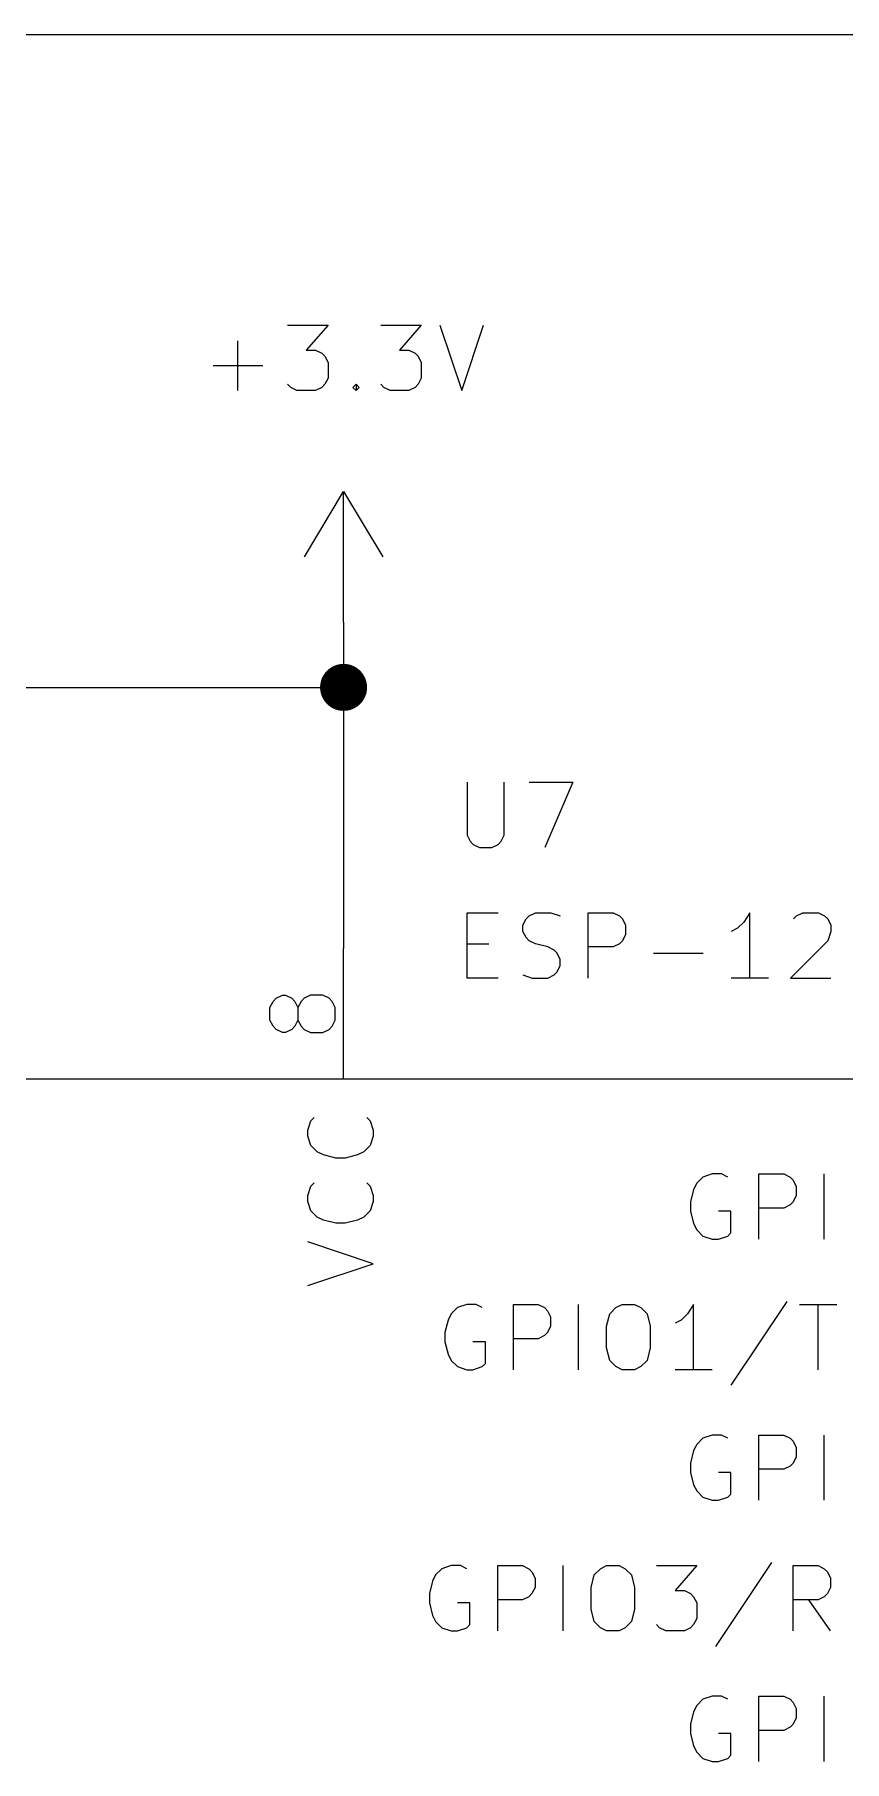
# Model space of a CAD drawing. Extents: x 0.4 to 11.3, y -7.9 to -0.4.
# Drawn here: x 7.513 to 8.134, y -3.573 to -2.25 of the extents above; entities that cross this region are included whole.
import ezdxf

# ---------------------------------------------------------------- set-up
doc = ezdxf.new("R2010")
doc.units = 0
doc.header["$MEASUREMENT"] = 0
for name, color, linetype in [('CYAN2', 4, 'CONTINUOUS'), ('GREEN3', 91, 'CONTINUOUS'), ('LORANGE', 41, 'CONTINUOUS'), ('LYELLOW', 51, 'CONTINUOUS'), ('RED2', 1, 'CONTINUOUS'), ('RED3', 11, 'CONTINUOUS')]:
    doc.layers.add(name, color=color, linetype=linetype)

msp = doc.modelspace()

# ---------------------------------------------------------------- linework, layer by layer
at = {"layer": 'CYAN2', "linetype": 'CONTINUOUS'}
for p, q in [((7.70714, -2.47261), (7.73809, -2.47261)), ((7.73809, -2.47261), (7.72143, -2.49166)), ((7.77857, -2.47261), (7.80952, -2.47261)), ((7.80952, -2.47261), (7.79285, -2.49166)), ((7.82381, -2.47261), (7.84047, -2.52261)), ((7.84047, -2.52261), (7.85714, -2.47261)), ((7.66905, -2.52261), (7.66905, -2.48452)), ((7.72143, -2.49166), (7.72857, -2.49166)), ((7.72857, -2.49166), (7.73333, -2.49404)), ((7.73333, -2.49404), (7.73571, -2.49642)), ((7.73571, -2.49642), (7.73809, -2.50119)), ((7.79285, -2.49166), (7.8, -2.49166)), ((7.8, -2.49166), (7.80476, -2.49404)), ((7.80476, -2.49404), (7.80714, -2.49642)), ((7.80714, -2.49642), (7.80952, -2.50119)), ((7.65, -2.50357), (7.68809, -2.50357)), ((7.73809, -2.50119), (7.73809, -2.51309)), ((7.80952, -2.50119), (7.80952, -2.51309)), ((7.70952, -2.52023), (7.70714, -2.51785)), ((7.71428, -2.52261), (7.70952, -2.52023)), ((7.72857, -2.52261), (7.71428, -2.52261)), ((7.73333, -2.52023), (7.72857, -2.52261)), ((7.73571, -2.51785), (7.73333, -2.52023)), ((7.73809, -2.51309), (7.73571, -2.51785)), ((7.75714, -2.52023), (7.75952, -2.51785)), ((7.75952, -2.52261), (7.75714, -2.52023)), ((7.75952, -2.51785), (7.7619, -2.52023)), ((7.75952, -2.51785), (7.75952, -2.52261)), ((7.7619, -2.52023), (7.75952, -2.52261)), ((7.78095, -2.52023), (7.77857, -2.51785)), ((7.78571, -2.52261), (7.78095, -2.52023)), ((7.8, -2.52261), (7.78571, -2.52261)), ((7.80476, -2.52023), (7.8, -2.52261)), ((7.80714, -2.51785), (7.80476, -2.52023)), ((7.80952, -2.51309), (7.80714, -2.51785)), ((7.84453, -2.82261), (7.84453, -2.86309)), ((7.84453, -2.82261), (7.84453, -2.86309)), ((7.8731, -2.86309), (7.8731, -2.82261)), ((7.8731, -2.86309), (7.8731, -2.82261)), ((7.89215, -2.82261), (7.92548, -2.82261)), ((7.89215, -2.82261), (7.92548, -2.82261)), ((7.92548, -2.82261), (7.90406, -2.87261)), ((7.92548, -2.82261), (7.90406, -2.87261)), ((7.84453, -2.86309), (7.84691, -2.86785)), ((7.84453, -2.86309), (7.84691, -2.86785)), ((7.84691, -2.86785), (7.8493, -2.87023)), ((7.84691, -2.86785), (7.8493, -2.87023)), ((7.86834, -2.87023), (7.87072, -2.86785)), ((7.86834, -2.87023), (7.87072, -2.86785)), ((7.87072, -2.86785), (7.8731, -2.86309)), ((7.87072, -2.86785), (7.8731, -2.86309)), ((7.8493, -2.87023), (7.85406, -2.87261)), ((7.8493, -2.87023), (7.85406, -2.87261)), ((7.85406, -2.87261), (7.86358, -2.87261)), ((7.85406, -2.87261), (7.86358, -2.87261)), ((7.86358, -2.87261), (7.86834, -2.87023)), ((7.86358, -2.87261), (7.86834, -2.87023)), ((7.84453, -2.97261), (7.84453, -2.92261)), ((7.84453, -2.92261), (7.86834, -2.92261)), ((7.84453, -2.97261), (7.84453, -2.92261)), ((7.84453, -2.92261), (7.86834, -2.92261)), ((7.89215, -2.925), (7.89691, -2.92261)), ((7.89215, -2.925), (7.89691, -2.92261)), ((7.89691, -2.92261), (7.90882, -2.92261)), ((7.89691, -2.92261), (7.90882, -2.92261)), ((7.90882, -2.92261), (7.91596, -2.925)), ((7.90882, -2.92261), (7.91596, -2.925)), ((7.93739, -2.97261), (7.93739, -2.92261)), ((7.93739, -2.92261), (7.95644, -2.92261)), ((7.93739, -2.97261), (7.93739, -2.92261)), ((7.93739, -2.92261), (7.95644, -2.92261)), ((7.95644, -2.92261), (7.9612, -2.925)), ((7.95644, -2.92261), (7.9612, -2.925)), ((8.0612, -2.92261), (8.05644, -2.92976)), ((8.0612, -2.92261), (8.05644, -2.92976)), ((8.0612, -2.97261), (8.0612, -2.92261)), ((8.0612, -2.97261), (8.0612, -2.92261)), ((8.09691, -2.925), (8.10168, -2.92261)), ((8.09691, -2.925), (8.10168, -2.92261)), ((8.10168, -2.92261), (8.11358, -2.92261)), ((8.10168, -2.92261), (8.11358, -2.92261)), ((8.11358, -2.92261), (8.11834, -2.925)), ((8.11358, -2.92261), (8.11834, -2.925)), ((7.88739, -2.93214), (7.88977, -2.92737)), ((7.88739, -2.93214), (7.88977, -2.92737)), ((7.88739, -2.9369), (7.88739, -2.93214)), ((7.88739, -2.9369), (7.88739, -2.93214)), ((7.88977, -2.92737), (7.89215, -2.925)), ((7.88977, -2.92737), (7.89215, -2.925)), ((7.9612, -2.925), (7.96358, -2.92737)), ((7.9612, -2.925), (7.96358, -2.92737)), ((7.96358, -2.92737), (7.96596, -2.93214)), ((7.96358, -2.92737), (7.96596, -2.93214)), ((7.96596, -2.93214), (7.96596, -2.93928)), ((7.96596, -2.93214), (7.96596, -2.93928)), ((8.05168, -2.93452), (8.04691, -2.9369)), ((8.05168, -2.93452), (8.04691, -2.9369)), ((8.05644, -2.92976), (8.05168, -2.93452)), ((8.05644, -2.92976), (8.05168, -2.93452)), ((8.09453, -2.92737), (8.09691, -2.925)), ((8.09453, -2.92737), (8.09691, -2.925)), ((8.11834, -2.925), (8.12072, -2.92737)), ((8.11834, -2.925), (8.12072, -2.92737)), ((8.12072, -2.92737), (8.12311, -2.93214)), ((8.12072, -2.92737), (8.12311, -2.93214)), ((8.12311, -2.93214), (8.12311, -2.9369)), ((8.12311, -2.93214), (8.12311, -2.9369)), ((7.84453, -2.94642), (7.8612, -2.94642)), ((7.84453, -2.94642), (7.8612, -2.94642)), ((7.88977, -2.94166), (7.88739, -2.9369)), ((7.88977, -2.94166), (7.88739, -2.9369)), ((7.89215, -2.94404), (7.88977, -2.94166)), ((7.89215, -2.94404), (7.88977, -2.94166)), ((7.89691, -2.94642), (7.89215, -2.94404)), ((7.89691, -2.94642), (7.89215, -2.94404)), ((7.90644, -2.9488), (7.89691, -2.94642)), ((7.90644, -2.9488), (7.89691, -2.94642)), ((7.9112, -2.95119), (7.90644, -2.9488)), ((7.9112, -2.95119), (7.90644, -2.9488)), ((7.95644, -2.9488), (7.93739, -2.9488)), ((7.95644, -2.9488), (7.93739, -2.9488)), ((7.9612, -2.94642), (7.95644, -2.9488)), ((7.9612, -2.94642), (7.95644, -2.9488)), ((7.96358, -2.94404), (7.9612, -2.94642)), ((7.96358, -2.94404), (7.9612, -2.94642)), ((7.96596, -2.93928), (7.96358, -2.94404)), ((7.96596, -2.93928), (7.96358, -2.94404)), ((8.12072, -2.94404), (8.09215, -2.97261)), ((8.12072, -2.94404), (8.09215, -2.97261)), ((8.12311, -2.9369), (8.12072, -2.94404)), ((8.12311, -2.9369), (8.12072, -2.94404)), ((7.91358, -2.95357), (7.9112, -2.95119)), ((7.91358, -2.95357), (7.9112, -2.95119)), ((7.91596, -2.95833), (7.91358, -2.95357)), ((7.91596, -2.95833), (7.91358, -2.95357)), ((7.91596, -2.96309), (7.91596, -2.95833)), ((7.91596, -2.96309), (7.91596, -2.95833)), ((7.98739, -2.95357), (8.02548, -2.95357)), ((7.98739, -2.95357), (8.02548, -2.95357)), ((7.86834, -2.97261), (7.84453, -2.97261)), ((7.86834, -2.97261), (7.84453, -2.97261)), ((7.88739, -2.97023), (7.89453, -2.97261)), ((7.88739, -2.97023), (7.89453, -2.97261)), ((7.89453, -2.97261), (7.90644, -2.97261)), ((7.89453, -2.97261), (7.90644, -2.97261)), ((7.90644, -2.97261), (7.9112, -2.97023)), ((7.90644, -2.97261), (7.9112, -2.97023)), ((7.9112, -2.97023), (7.91358, -2.96785)), ((7.9112, -2.97023), (7.91358, -2.96785)), ((7.91358, -2.96785), (7.91596, -2.96309)), ((7.91358, -2.96785), (7.91596, -2.96309)), ((8.07548, -2.97261), (8.04691, -2.97261)), ((8.07548, -2.97261), (8.04691, -2.97261)), ((8.09215, -2.97261), (8.12311, -2.97261)), ((8.09215, -2.97261), (8.12311, -2.97261)), ((7.725, -3.0819), (7.72738, -3.07952)), ((7.725, -3.0819), (7.72738, -3.07952)), ((7.76785, -3.07952), (7.77024, -3.0819)), ((7.76785, -3.07952), (7.77024, -3.0819)), ((7.72262, -3.08905), (7.725, -3.0819)), ((7.72262, -3.08905), (7.725, -3.0819)), ((7.72262, -3.09381), (7.72262, -3.08905)), ((7.72262, -3.09381), (7.72262, -3.08905)), ((7.725, -3.10095), (7.72262, -3.09381)), ((7.725, -3.10095), (7.72262, -3.09381)), ((7.77024, -3.0819), (7.77262, -3.08905)), ((7.77024, -3.0819), (7.77262, -3.08905)), ((7.77262, -3.09381), (7.77024, -3.10095)), ((7.77262, -3.09381), (7.77024, -3.10095)), ((7.77262, -3.08905), (7.77262, -3.09381)), ((7.77262, -3.08905), (7.77262, -3.09381)), ((7.72976, -3.10571), (7.725, -3.10095)), ((7.72976, -3.10571), (7.725, -3.10095)), ((7.73452, -3.10809), (7.72976, -3.10571)), ((7.73452, -3.10809), (7.72976, -3.10571)), ((7.74405, -3.11047), (7.73452, -3.10809)), ((7.74405, -3.11047), (7.73452, -3.10809)), ((7.76071, -3.10809), (7.75119, -3.11047)), ((7.76071, -3.10809), (7.75119, -3.11047)), ((7.76547, -3.10571), (7.76071, -3.10809)), ((7.76547, -3.10571), (7.76071, -3.10809)), ((7.77024, -3.10095), (7.76547, -3.10571)), ((7.77024, -3.10095), (7.76547, -3.10571)), ((7.75119, -3.11047), (7.74405, -3.11047)), ((7.75119, -3.11047), (7.74405, -3.11047)), ((7.72262, -3.13905), (7.725, -3.1319)), ((7.72262, -3.13905), (7.725, -3.1319)), ((7.725, -3.1319), (7.72738, -3.12952)), ((7.725, -3.1319), (7.72738, -3.12952)), ((7.76785, -3.12952), (7.77024, -3.1319)), ((7.76785, -3.12952), (7.77024, -3.1319)), ((7.77024, -3.1319), (7.77262, -3.13905)), ((7.77024, -3.1319), (7.77262, -3.13905)), ((8.01809, -3.13452), (8.01571, -3.14405)), ((8.01809, -3.13452), (8.01571, -3.14405)), ((8.02047, -3.12976), (8.01809, -3.13452)), ((8.02047, -3.12976), (8.01809, -3.13452)), ((8.02524, -3.125), (8.02047, -3.12976)), ((8.02524, -3.125), (8.02047, -3.12976)), ((8.03238, -3.12262), (8.02524, -3.125)), ((8.03238, -3.12262), (8.02524, -3.125)), ((8.03952, -3.12262), (8.03238, -3.12262)), ((8.03952, -3.12262), (8.03238, -3.12262)), ((8.04428, -3.125), (8.03952, -3.12262)), ((8.04428, -3.125), (8.03952, -3.12262)), ((8.06809, -3.17262), (8.06809, -3.12262)), ((8.06809, -3.12262), (8.08714, -3.12262)), ((8.06809, -3.17262), (8.06809, -3.12262)), ((8.06809, -3.12262), (8.08714, -3.12262)), ((8.08714, -3.12262), (8.0919, -3.125)), ((8.08714, -3.12262), (8.0919, -3.125)), ((8.0919, -3.125), (8.09428, -3.12738)), ((8.0919, -3.125), (8.09428, -3.12738)), ((8.09428, -3.12738), (8.09667, -3.13214)), ((8.09428, -3.12738), (8.09667, -3.13214)), ((8.09667, -3.13214), (8.09667, -3.13928)), ((8.09667, -3.13214), (8.09667, -3.13928)), ((8.11809, -3.17262), (8.11809, -3.12262)), ((8.11809, -3.17262), (8.11809, -3.12262)), ((7.72262, -3.14381), (7.72262, -3.13905)), ((7.72262, -3.14381), (7.72262, -3.13905)), ((7.725, -3.15095), (7.72262, -3.14381)), ((7.725, -3.15095), (7.72262, -3.14381)), ((7.77262, -3.14381), (7.77024, -3.15095)), ((7.77262, -3.14381), (7.77024, -3.15095)), ((7.77262, -3.13905), (7.77262, -3.14381)), ((7.77262, -3.13905), (7.77262, -3.14381)), ((8.01571, -3.14405), (8.01571, -3.15119)), ((8.01571, -3.14405), (8.01571, -3.15119)), ((8.0919, -3.14643), (8.08714, -3.14881)), ((8.0919, -3.14643), (8.08714, -3.14881)), ((8.09428, -3.14405), (8.0919, -3.14643)), ((8.09428, -3.14405), (8.0919, -3.14643)), ((8.09667, -3.13928), (8.09428, -3.14405)), ((8.09667, -3.13928), (8.09428, -3.14405)), ((7.72976, -3.15571), (7.725, -3.15095)), ((7.72976, -3.15571), (7.725, -3.15095)), ((7.73452, -3.15809), (7.72976, -3.15571)), ((7.73452, -3.15809), (7.72976, -3.15571)), ((7.74405, -3.16047), (7.73452, -3.15809)), ((7.74405, -3.16047), (7.73452, -3.15809)), ((7.75119, -3.16047), (7.74405, -3.16047)), ((7.75119, -3.16047), (7.74405, -3.16047)), ((7.76071, -3.15809), (7.75119, -3.16047)), ((7.76071, -3.15809), (7.75119, -3.16047)), ((7.76547, -3.15571), (7.76071, -3.15809)), ((7.76547, -3.15571), (7.76071, -3.15809)), ((7.77024, -3.15095), (7.76547, -3.15571)), ((7.77024, -3.15095), (7.76547, -3.15571)), ((8.01571, -3.15119), (8.01809, -3.16071)), ((8.01571, -3.15119), (8.01809, -3.16071)), ((8.01809, -3.16071), (8.02047, -3.16547)), ((8.01809, -3.16071), (8.02047, -3.16547)), ((8.04667, -3.15119), (8.03714, -3.15119)), ((8.04667, -3.15119), (8.03714, -3.15119)), ((8.04667, -3.16785), (8.04667, -3.15119)), ((8.04667, -3.16785), (8.04667, -3.15119)), ((8.08714, -3.14881), (8.06809, -3.14881)), ((8.08714, -3.14881), (8.06809, -3.14881)), ((8.02047, -3.16547), (8.02524, -3.17024)), ((8.02047, -3.16547), (8.02524, -3.17024)), ((8.02524, -3.17024), (8.03238, -3.17262)), ((8.02524, -3.17024), (8.03238, -3.17262)), ((8.03238, -3.17262), (8.03714, -3.17262)), ((8.03238, -3.17262), (8.03714, -3.17262)), ((8.03714, -3.17262), (8.04428, -3.17024)), ((8.03714, -3.17262), (8.04428, -3.17024)), ((8.04428, -3.17024), (8.04667, -3.16785)), ((8.04428, -3.17024), (8.04667, -3.16785)), ((7.77262, -3.19143), (7.72262, -3.17476)), ((7.77262, -3.19143), (7.72262, -3.17476)), ((7.72262, -3.20809), (7.77262, -3.19143)), ((7.72262, -3.20809), (7.77262, -3.19143)), ((7.83714, -3.225), (7.83238, -3.22976)), ((7.83714, -3.225), (7.83238, -3.22976)), ((7.84428, -3.22262), (7.83714, -3.225)), ((7.84428, -3.22262), (7.83714, -3.225)), ((7.85143, -3.22262), (7.84428, -3.22262)), ((7.85143, -3.22262), (7.84428, -3.22262)), ((7.85619, -3.225), (7.85143, -3.22262)), ((7.85619, -3.225), (7.85143, -3.22262)), ((7.88, -3.27262), (7.88, -3.22262)), ((7.88, -3.22262), (7.89905, -3.22262)), ((7.88, -3.27262), (7.88, -3.22262)), ((7.88, -3.22262), (7.89905, -3.22262)), ((7.89905, -3.22262), (7.90381, -3.225)), ((7.89905, -3.22262), (7.90381, -3.225)), ((7.90381, -3.225), (7.90619, -3.22738)), ((7.90381, -3.225), (7.90619, -3.22738)), ((7.93, -3.27262), (7.93, -3.22262)), ((7.93, -3.27262), (7.93, -3.22262)), ((7.95381, -3.22976), (7.95857, -3.225)), ((7.95381, -3.22976), (7.95857, -3.225)), ((7.95857, -3.225), (7.96333, -3.22262)), ((7.95857, -3.225), (7.96333, -3.22262)), ((7.96333, -3.22262), (7.97285, -3.22262)), ((7.96333, -3.22262), (7.97285, -3.22262)), ((7.97285, -3.22262), (7.97762, -3.225)), ((7.97285, -3.22262), (7.97762, -3.225)), ((7.97762, -3.225), (7.98238, -3.22976)), ((7.97762, -3.225), (7.98238, -3.22976)), ((8.01809, -3.22262), (8.01333, -3.22976)), ((8.01809, -3.22262), (8.01333, -3.22976)), ((8.01809, -3.27262), (8.01809, -3.22262)), ((8.01809, -3.27262), (8.01809, -3.22262)), ((8.08952, -3.22024), (8.04667, -3.28452)), ((8.08952, -3.22024), (8.04667, -3.28452)), ((8.09905, -3.22262), (8.12762, -3.22262)), ((8.09905, -3.22262), (8.12762, -3.22262)), ((8.11333, -3.27262), (8.11333, -3.22262)), ((8.11333, -3.27262), (8.11333, -3.22262)), ((7.83, -3.23452), (7.82762, -3.24405)), ((7.83, -3.23452), (7.82762, -3.24405)), ((7.83238, -3.22976), (7.83, -3.23452)), ((7.83238, -3.22976), (7.83, -3.23452)), ((7.90619, -3.22738), (7.90857, -3.23214)), ((7.90619, -3.22738), (7.90857, -3.23214)), ((7.90857, -3.23928), (7.90619, -3.24405)), ((7.90857, -3.23928), (7.90619, -3.24405)), ((7.90857, -3.23214), (7.90857, -3.23928)), ((7.90857, -3.23214), (7.90857, -3.23928)), ((7.95143, -3.23928), (7.95381, -3.22976)), ((7.95143, -3.23928), (7.95381, -3.22976)), ((7.95143, -3.25595), (7.95143, -3.23928)), ((7.95143, -3.25595), (7.95143, -3.23928)), ((7.98238, -3.22976), (7.98476, -3.23928)), ((7.98238, -3.22976), (7.98476, -3.23928)), ((7.98476, -3.23928), (7.98476, -3.25595)), ((7.98476, -3.23928), (7.98476, -3.25595)), ((8.00857, -3.23452), (8.00381, -3.2369)), ((8.00857, -3.23452), (8.00381, -3.2369)), ((8.01333, -3.22976), (8.00857, -3.23452)), ((8.01333, -3.22976), (8.00857, -3.23452)), ((7.82762, -3.24405), (7.82762, -3.25119)), ((7.82762, -3.24405), (7.82762, -3.25119)), ((7.82762, -3.25119), (7.83, -3.26071)), ((7.82762, -3.25119), (7.83, -3.26071)), ((7.85857, -3.25119), (7.84905, -3.25119)), ((7.85857, -3.25119), (7.84905, -3.25119)), ((7.85857, -3.26785), (7.85857, -3.25119)), ((7.85857, -3.26785), (7.85857, -3.25119)), ((7.89905, -3.24881), (7.88, -3.24881)), ((7.89905, -3.24881), (7.88, -3.24881)), ((7.90381, -3.24643), (7.89905, -3.24881)), ((7.90381, -3.24643), (7.89905, -3.24881)), ((7.90619, -3.24405), (7.90381, -3.24643)), ((7.90619, -3.24405), (7.90381, -3.24643)), ((7.83, -3.26071), (7.83238, -3.26547)), ((7.83, -3.26071), (7.83238, -3.26547)), ((7.83238, -3.26547), (7.83714, -3.27024)), ((7.83238, -3.26547), (7.83714, -3.27024)), ((7.95381, -3.26547), (7.95143, -3.25595)), ((7.95381, -3.26547), (7.95143, -3.25595)), ((7.95857, -3.27024), (7.95381, -3.26547)), ((7.95857, -3.27024), (7.95381, -3.26547)), ((7.98238, -3.26547), (7.97762, -3.27024)), ((7.98238, -3.26547), (7.97762, -3.27024)), ((7.98476, -3.25595), (7.98238, -3.26547)), ((7.98476, -3.25595), (7.98238, -3.26547)), ((7.83714, -3.27024), (7.84428, -3.27262)), ((7.83714, -3.27024), (7.84428, -3.27262)), ((7.84428, -3.27262), (7.84905, -3.27262)), ((7.84428, -3.27262), (7.84905, -3.27262)), ((7.84905, -3.27262), (7.85619, -3.27024)), ((7.84905, -3.27262), (7.85619, -3.27024)), ((7.85619, -3.27024), (7.85857, -3.26785)), ((7.85619, -3.27024), (7.85857, -3.26785)), ((7.96333, -3.27262), (7.95857, -3.27024)), ((7.96333, -3.27262), (7.95857, -3.27024)), ((7.97285, -3.27262), (7.96333, -3.27262)), ((7.97285, -3.27262), (7.96333, -3.27262)), ((7.97762, -3.27024), (7.97285, -3.27262)), ((7.97762, -3.27024), (7.97285, -3.27262)), ((8.03238, -3.27262), (8.00381, -3.27262)), ((8.03238, -3.27262), (8.00381, -3.27262)), ((8.02047, -3.32976), (8.01809, -3.33452)), ((8.02047, -3.32976), (8.01809, -3.33452)), ((8.02524, -3.325), (8.02047, -3.32976)), ((8.02524, -3.325), (8.02047, -3.32976)), ((8.03238, -3.32262), (8.02524, -3.325)), ((8.03238, -3.32262), (8.02524, -3.325)), ((8.03952, -3.32262), (8.03238, -3.32262)), ((8.03952, -3.32262), (8.03238, -3.32262)), ((8.04428, -3.325), (8.03952, -3.32262)), ((8.04428, -3.325), (8.03952, -3.32262)), ((8.06809, -3.37262), (8.06809, -3.32262)), ((8.06809, -3.32262), (8.08714, -3.32262)), ((8.06809, -3.37262), (8.06809, -3.32262)), ((8.06809, -3.32262), (8.08714, -3.32262)), ((8.08714, -3.32262), (8.0919, -3.325)), ((8.08714, -3.32262), (8.0919, -3.325)), ((8.0919, -3.325), (8.09428, -3.32738)), ((8.0919, -3.325), (8.09428, -3.32738)), ((8.09428, -3.32738), (8.09667, -3.33214)), ((8.09428, -3.32738), (8.09667, -3.33214)), ((8.09667, -3.33214), (8.09667, -3.33928)), ((8.09667, -3.33214), (8.09667, -3.33928)), ((8.11809, -3.37262), (8.11809, -3.32262)), ((8.11809, -3.37262), (8.11809, -3.32262)), ((8.01809, -3.33452), (8.01571, -3.34405)), ((8.01809, -3.33452), (8.01571, -3.34405)), ((8.01571, -3.34405), (8.01571, -3.35119)), ((8.01571, -3.34405), (8.01571, -3.35119)), ((8.09428, -3.34405), (8.0919, -3.34643)), ((8.09428, -3.34405), (8.0919, -3.34643)), ((8.09667, -3.33928), (8.09428, -3.34405)), ((8.09667, -3.33928), (8.09428, -3.34405)), ((8.01571, -3.35119), (8.01809, -3.36071)), ((8.01571, -3.35119), (8.01809, -3.36071)), ((8.04667, -3.35119), (8.03714, -3.35119)), ((8.04667, -3.35119), (8.03714, -3.35119)), ((8.04667, -3.36785), (8.04667, -3.35119)), ((8.04667, -3.36785), (8.04667, -3.35119)), ((8.08714, -3.34881), (8.06809, -3.34881)), ((8.08714, -3.34881), (8.06809, -3.34881)), ((8.0919, -3.34643), (8.08714, -3.34881)), ((8.0919, -3.34643), (8.08714, -3.34881)), ((8.01809, -3.36071), (8.02047, -3.36547)), ((8.01809, -3.36071), (8.02047, -3.36547)), ((8.02047, -3.36547), (8.02524, -3.37024)), ((8.02047, -3.36547), (8.02524, -3.37024)), ((8.02524, -3.37024), (8.03238, -3.37262)), ((8.02524, -3.37024), (8.03238, -3.37262)), ((8.03238, -3.37262), (8.03714, -3.37262)), ((8.03238, -3.37262), (8.03714, -3.37262)), ((8.03714, -3.37262), (8.04428, -3.37024)), ((8.03714, -3.37262), (8.04428, -3.37024)), ((8.04428, -3.37024), (8.04667, -3.36785)), ((8.04428, -3.37024), (8.04667, -3.36785)), ((7.82524, -3.425), (7.82047, -3.42976)), ((7.82524, -3.425), (7.82047, -3.42976)), ((7.83238, -3.42262), (7.82524, -3.425)), ((7.83238, -3.42262), (7.82524, -3.425)), ((7.83952, -3.42262), (7.83238, -3.42262)), ((7.83952, -3.42262), (7.83238, -3.42262)), ((7.84428, -3.425), (7.83952, -3.42262)), ((7.84428, -3.425), (7.83952, -3.42262)), ((7.86809, -3.47262), (7.86809, -3.42262)), ((7.86809, -3.42262), (7.88714, -3.42262)), ((7.86809, -3.47262), (7.86809, -3.42262)), ((7.86809, -3.42262), (7.88714, -3.42262)), ((7.88714, -3.42262), (7.8919, -3.425)), ((7.88714, -3.42262), (7.8919, -3.425)), ((7.8919, -3.425), (7.89428, -3.42738)), ((7.8919, -3.425), (7.89428, -3.42738)), ((7.91809, -3.47262), (7.91809, -3.42262)), ((7.91809, -3.47262), (7.91809, -3.42262)), ((7.9419, -3.42976), (7.94667, -3.425)), ((7.9419, -3.42976), (7.94667, -3.425)), ((7.94667, -3.425), (7.95143, -3.42262)), ((7.94667, -3.425), (7.95143, -3.42262)), ((7.95143, -3.42262), (7.96095, -3.42262)), ((7.95143, -3.42262), (7.96095, -3.42262)), ((7.96095, -3.42262), (7.96571, -3.425)), ((7.96095, -3.42262), (7.96571, -3.425)), ((7.96571, -3.425), (7.97047, -3.42976)), ((7.96571, -3.425), (7.97047, -3.42976)), ((7.98952, -3.42262), (8.02047, -3.42262)), ((7.98952, -3.42262), (8.02047, -3.42262)), ((8.02047, -3.42262), (8.00381, -3.44167)), ((8.02047, -3.42262), (8.00381, -3.44167)), ((8.07762, -3.42024), (8.03476, -3.48452)), ((8.07762, -3.42024), (8.03476, -3.48452)), ((8.09428, -3.47262), (8.09428, -3.42262)), ((8.09428, -3.42262), (8.11333, -3.42262)), ((8.09428, -3.47262), (8.09428, -3.42262)), ((8.09428, -3.42262), (8.11333, -3.42262)), ((8.11333, -3.42262), (8.11809, -3.425)), ((8.11333, -3.42262), (8.11809, -3.425)), ((8.11809, -3.425), (8.12047, -3.42738)), ((8.11809, -3.425), (8.12047, -3.42738)), ((7.81809, -3.43452), (7.81571, -3.44405)), ((7.81809, -3.43452), (7.81571, -3.44405)), ((7.82047, -3.42976), (7.81809, -3.43452)), ((7.82047, -3.42976), (7.81809, -3.43452)), ((7.89428, -3.42738), (7.89667, -3.43214)), ((7.89428, -3.42738), (7.89667, -3.43214)), ((7.89667, -3.43214), (7.89667, -3.43928)), ((7.89667, -3.43214), (7.89667, -3.43928)), ((7.93952, -3.43928), (7.9419, -3.42976)), ((7.93952, -3.43928), (7.9419, -3.42976)), ((7.97047, -3.42976), (7.97285, -3.43928)), ((7.97047, -3.42976), (7.97285, -3.43928)), ((8.12047, -3.42738), (8.12285, -3.43214)), ((8.12047, -3.42738), (8.12285, -3.43214)), ((8.12285, -3.43214), (8.12285, -3.43928)), ((8.12285, -3.43214), (8.12285, -3.43928)), ((7.81571, -3.44405), (7.81571, -3.45119)), ((7.81571, -3.44405), (7.81571, -3.45119)), ((7.81571, -3.45119), (7.81809, -3.46071)), ((7.81571, -3.45119), (7.81809, -3.46071)), ((7.84667, -3.45119), (7.83714, -3.45119)), ((7.84667, -3.45119), (7.83714, -3.45119)), ((7.84667, -3.46785), (7.84667, -3.45119)), ((7.84667, -3.46785), (7.84667, -3.45119)), ((7.88714, -3.44881), (7.86809, -3.44881)), ((7.88714, -3.44881), (7.86809, -3.44881)), ((7.8919, -3.44643), (7.88714, -3.44881)), ((7.8919, -3.44643), (7.88714, -3.44881)), ((7.89428, -3.44405), (7.8919, -3.44643)), ((7.89428, -3.44405), (7.8919, -3.44643)), ((7.89667, -3.43928), (7.89428, -3.44405)), ((7.89667, -3.43928), (7.89428, -3.44405)), ((7.93952, -3.45595), (7.93952, -3.43928)), ((7.93952, -3.45595), (7.93952, -3.43928)), ((7.97285, -3.43928), (7.97285, -3.45595)), ((7.97285, -3.43928), (7.97285, -3.45595)), ((8.00381, -3.44167), (8.01095, -3.44167)), ((8.00381, -3.44167), (8.01095, -3.44167)), ((8.01095, -3.44167), (8.01571, -3.44405)), ((8.01095, -3.44167), (8.01571, -3.44405)), ((8.01571, -3.44405), (8.01809, -3.44643)), ((8.01571, -3.44405), (8.01809, -3.44643)), ((8.01809, -3.44643), (8.02047, -3.45119)), ((8.01809, -3.44643), (8.02047, -3.45119)), ((8.02047, -3.45119), (8.02047, -3.46309)), ((8.02047, -3.45119), (8.02047, -3.46309)), ((8.11333, -3.44881), (8.09428, -3.44881)), ((8.11333, -3.44881), (8.09428, -3.44881)), ((8.12285, -3.47262), (8.10619, -3.44881)), ((8.12285, -3.47262), (8.10619, -3.44881)), ((8.11809, -3.44643), (8.11333, -3.44881)), ((8.11809, -3.44643), (8.11333, -3.44881)), ((8.12047, -3.44405), (8.11809, -3.44643)), ((8.12047, -3.44405), (8.11809, -3.44643)), ((8.12285, -3.43928), (8.12047, -3.44405)), ((8.12285, -3.43928), (8.12047, -3.44405)), ((7.81809, -3.46071), (7.82047, -3.46547)), ((7.81809, -3.46071), (7.82047, -3.46547)), ((7.9419, -3.46547), (7.93952, -3.45595)), ((7.9419, -3.46547), (7.93952, -3.45595)), ((7.97285, -3.45595), (7.97047, -3.46547)), ((7.97285, -3.45595), (7.97047, -3.46547)), ((8.02047, -3.46309), (8.01809, -3.46785)), ((8.02047, -3.46309), (8.01809, -3.46785)), ((7.82047, -3.46547), (7.82524, -3.47024)), ((7.82047, -3.46547), (7.82524, -3.47024)), ((7.82524, -3.47024), (7.83238, -3.47262)), ((7.82524, -3.47024), (7.83238, -3.47262)), ((7.83238, -3.47262), (7.83714, -3.47262)), ((7.83238, -3.47262), (7.83714, -3.47262)), ((7.83714, -3.47262), (7.84428, -3.47024)), ((7.83714, -3.47262), (7.84428, -3.47024)), ((7.84428, -3.47024), (7.84667, -3.46785)), ((7.84428, -3.47024), (7.84667, -3.46785)), ((7.94667, -3.47024), (7.9419, -3.46547)), ((7.94667, -3.47024), (7.9419, -3.46547)), ((7.95143, -3.47262), (7.94667, -3.47024)), ((7.95143, -3.47262), (7.94667, -3.47024)), ((7.96095, -3.47262), (7.95143, -3.47262)), ((7.96095, -3.47262), (7.95143, -3.47262)), ((7.96571, -3.47024), (7.96095, -3.47262)), ((7.96571, -3.47024), (7.96095, -3.47262)), ((7.97047, -3.46547), (7.96571, -3.47024)), ((7.97047, -3.46547), (7.96571, -3.47024)), ((7.9919, -3.47024), (7.98952, -3.46785)), ((7.9919, -3.47024), (7.98952, -3.46785)), ((7.99667, -3.47262), (7.9919, -3.47024)), ((7.99667, -3.47262), (7.9919, -3.47024)), ((8.01095, -3.47262), (7.99667, -3.47262)), ((8.01095, -3.47262), (7.99667, -3.47262)), ((8.01571, -3.47024), (8.01095, -3.47262)), ((8.01571, -3.47024), (8.01095, -3.47262)), ((8.01809, -3.46785), (8.01571, -3.47024)), ((8.01809, -3.46785), (8.01571, -3.47024)), ((8.02047, -3.52976), (8.01809, -3.53452)), ((8.02047, -3.52976), (8.01809, -3.53452)), ((8.02524, -3.525), (8.02047, -3.52976)), ((8.02524, -3.525), (8.02047, -3.52976)), ((8.03238, -3.52262), (8.02524, -3.525)), ((8.03238, -3.52262), (8.02524, -3.525)), ((8.03952, -3.52262), (8.03238, -3.52262)), ((8.03952, -3.52262), (8.03238, -3.52262)), ((8.04428, -3.525), (8.03952, -3.52262)), ((8.04428, -3.525), (8.03952, -3.52262)), ((8.06809, -3.57262), (8.06809, -3.52262)), ((8.06809, -3.52262), (8.08714, -3.52262)), ((8.06809, -3.57262), (8.06809, -3.52262)), ((8.06809, -3.52262), (8.08714, -3.52262)), ((8.08714, -3.52262), (8.0919, -3.525)), ((8.08714, -3.52262), (8.0919, -3.525)), ((8.0919, -3.525), (8.09428, -3.52738)), ((8.0919, -3.525), (8.09428, -3.52738)), ((8.09428, -3.52738), (8.09667, -3.53214)), ((8.09428, -3.52738), (8.09667, -3.53214)), ((8.11809, -3.57262), (8.11809, -3.52262)), ((8.11809, -3.57262), (8.11809, -3.52262)), ((8.01809, -3.53452), (8.01571, -3.54405)), ((8.01809, -3.53452), (8.01571, -3.54405)), ((8.01571, -3.54405), (8.01571, -3.55119)), ((8.01571, -3.54405), (8.01571, -3.55119)), ((8.09428, -3.54405), (8.0919, -3.54643)), ((8.09428, -3.54405), (8.0919, -3.54643)), ((8.09667, -3.53928), (8.09428, -3.54405)), ((8.09667, -3.53928), (8.09428, -3.54405)), ((8.09667, -3.53214), (8.09667, -3.53928)), ((8.09667, -3.53214), (8.09667, -3.53928)), ((8.01571, -3.55119), (8.01809, -3.56071)), ((8.01571, -3.55119), (8.01809, -3.56071)), ((8.04667, -3.55119), (8.03714, -3.55119)), ((8.04667, -3.55119), (8.03714, -3.55119)), ((8.04667, -3.56785), (8.04667, -3.55119)), ((8.04667, -3.56785), (8.04667, -3.55119)), ((8.08714, -3.54881), (8.06809, -3.54881)), ((8.08714, -3.54881), (8.06809, -3.54881)), ((8.0919, -3.54643), (8.08714, -3.54881)), ((8.0919, -3.54643), (8.08714, -3.54881)), ((8.01809, -3.56071), (8.02047, -3.56547)), ((8.01809, -3.56071), (8.02047, -3.56547)), ((8.02047, -3.56547), (8.02524, -3.57024)), ((8.02047, -3.56547), (8.02524, -3.57024)), ((8.02524, -3.57024), (8.03238, -3.57262)), ((8.02524, -3.57024), (8.03238, -3.57262)), ((8.03714, -3.57262), (8.04428, -3.57024)), ((8.03714, -3.57262), (8.04428, -3.57024)), ((8.04428, -3.57024), (8.04667, -3.56785)), ((8.04428, -3.57024), (8.04667, -3.56785)), ((8.03238, -3.57262), (8.03714, -3.57262)), ((8.03238, -3.57262), (8.03714, -3.57262))]:
    msp.add_line(p, q, dxfattribs=at)
at = {"layer": 'GREEN3', "linetype": 'CONTINUOUS'}
for p, q in [((7.75, -2.7), (7.75, -2.75)), ((7.5, -2.75), (7.75, -2.75)), ((7.75, -2.75), (7.75, -2.95))]:
    msp.add_line(p, q, dxfattribs=at)
at = {"layer": 'GREEN3', "const_width": 0.018}
msp.add_lwpolyline([(7.741, -2.75, 1), (7.759, -2.75, 1)], format="xyb", close=True, dxfattribs=at)
at = {"layer": 'LORANGE', "linetype": 'CONTINUOUS'}
msp.add_line((6.8, -2.25), (9.4, -2.25), dxfattribs=at)
at = {"layer": 'LYELLOW', "linetype": 'CONTINUOUS'}
msp.add_line((8.25, -3.05), (7.25, -3.05), dxfattribs=at)
at = {"layer": 'RED2', "linetype": 'CONTINUOUS'}
for p, q in [((7.72, -2.65), (7.75, -2.6)), ((7.75, -2.7), (7.75, -2.6)), ((7.75, -2.6), (7.78, -2.65)), ((7.75, -3.05), (7.75, -2.95)), ((7.75, -3.05), (7.75, -2.95)), ((8.25, -3.05), (7.25, -3.05)), ((8.25, -3.05), (7.25, -3.05))]:
    msp.add_line(p, q, dxfattribs=at)
at = {"layer": 'RED3', "linetype": 'CONTINUOUS'}
for p, q in [((7.696, -2.99047), (7.69838, -2.98809)), ((7.696, -2.99047), (7.69838, -2.98809)), ((7.69838, -2.98809), (7.70314, -2.98571)), ((7.69838, -2.98809), (7.70314, -2.98571)), ((7.70314, -2.98571), (7.70552, -2.98571)), ((7.70314, -2.98571), (7.70552, -2.98571)), ((7.70552, -2.98571), (7.71028, -2.98809)), ((7.70552, -2.98571), (7.71028, -2.98809)), ((7.71028, -2.98809), (7.71267, -2.99047)), ((7.71028, -2.98809), (7.71267, -2.99047)), ((7.71981, -2.98809), (7.71743, -2.99047)), ((7.71981, -2.98809), (7.71743, -2.99047)), ((7.72457, -2.98571), (7.71981, -2.98809)), ((7.72457, -2.98571), (7.71981, -2.98809)), ((7.73409, -2.98571), (7.72457, -2.98571)), ((7.73409, -2.98571), (7.72457, -2.98571)), ((7.73885, -2.98809), (7.73409, -2.98571)), ((7.73885, -2.98809), (7.73409, -2.98571)), ((7.74124, -2.99047), (7.73885, -2.98809)), ((7.74124, -2.99047), (7.73885, -2.98809)), ((7.69362, -2.99524), (7.696, -2.99047)), ((7.69362, -2.99524), (7.696, -2.99047)), ((7.69362, -3.00476), (7.69362, -2.99524)), ((7.69362, -3.00476), (7.69362, -2.99524)), ((7.71267, -2.99047), (7.71505, -2.99524)), ((7.71267, -2.99047), (7.71505, -2.99524)), ((7.71743, -2.99047), (7.71505, -2.99524)), ((7.71743, -2.99047), (7.71505, -2.99524)), ((7.71505, -2.99524), (7.71505, -3.00476)), ((7.71505, -2.99524), (7.71505, -3.00476)), ((7.74362, -2.99524), (7.74124, -2.99047)), ((7.74362, -2.99524), (7.74124, -2.99047)), ((7.74362, -3.00476), (7.74362, -2.99524)), ((7.74362, -3.00476), (7.74362, -2.99524)), ((7.696, -3.00952), (7.69362, -3.00476)), ((7.696, -3.00952), (7.69362, -3.00476)), ((7.69838, -3.0119), (7.696, -3.00952)), ((7.69838, -3.0119), (7.696, -3.00952)), ((7.70314, -3.01428), (7.69838, -3.0119)), ((7.70314, -3.01428), (7.69838, -3.0119)), ((7.70552, -3.01428), (7.70314, -3.01428)), ((7.70552, -3.01428), (7.70314, -3.01428)), ((7.71028, -3.0119), (7.70552, -3.01428)), ((7.71028, -3.0119), (7.70552, -3.01428)), ((7.71267, -3.00952), (7.71028, -3.0119)), ((7.71267, -3.00952), (7.71028, -3.0119)), ((7.71505, -3.00476), (7.71267, -3.00952)), ((7.71505, -3.00476), (7.71267, -3.00952)), ((7.71505, -3.00476), (7.71743, -3.00952)), ((7.71505, -3.00476), (7.71743, -3.00952)), ((7.71743, -3.00952), (7.71981, -3.0119)), ((7.71743, -3.00952), (7.71981, -3.0119)), ((7.71981, -3.0119), (7.72457, -3.01428)), ((7.71981, -3.0119), (7.72457, -3.01428)), ((7.72457, -3.01428), (7.73409, -3.01428)), ((7.72457, -3.01428), (7.73409, -3.01428)), ((7.73409, -3.01428), (7.73885, -3.0119)), ((7.73409, -3.01428), (7.73885, -3.0119)), ((7.73885, -3.0119), (7.74124, -3.00952)), ((7.73885, -3.0119), (7.74124, -3.00952)), ((7.74124, -3.00952), (7.74362, -3.00476)), ((7.74124, -3.00952), (7.74362, -3.00476))]:
    msp.add_line(p, q, dxfattribs=at)

doc.saveas('drawing.dxf')
